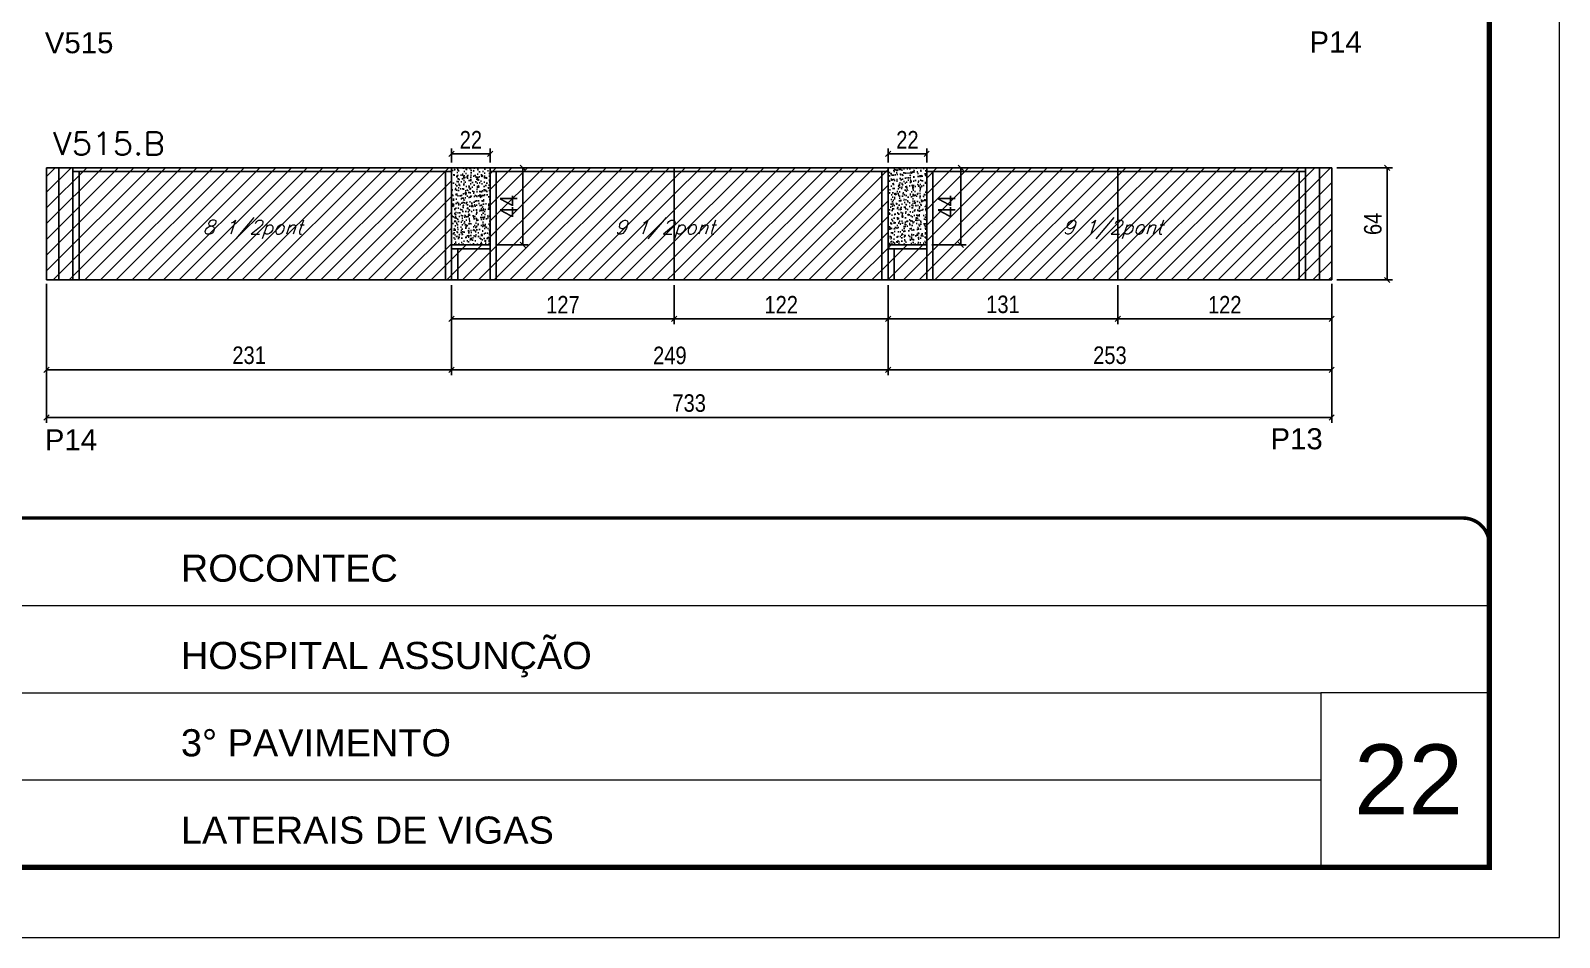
# Model space of a CAD drawing. Extents: x -21493 to -15213, y -12134 to 11887.
# Drawn here: x -19282 to -18410, y 5094 to 5612 of the extents above; entities that cross this region are included whole.
import ezdxf

# ---------------------------------------------------------------- set-up
doc = ezdxf.new("R2010")
doc.units = 0
doc.linetypes.add('CONTINUO', pattern=[0])
doc.linetypes.add('DASHED', pattern=[0.75, 0.5, -0.25])
for name, color, linetype in [('5', 5, 'Continuous'), ('COTA', 241, 'Continuous'), ('Painéis', 200, 'Continuous'), ('Reaproveitamento', 251, 'Continuous'), ('SARR_2.2x7', 40, 'Continuous'), ('SARR_3.5x7', 81, 'Continuous'), ('texto', 7, 'Continuous')]:
    doc.layers.add(name, color=color, linetype=linetype)
for name, color, linetype, lineweight in [('CARIMBO', 255, 'Continuous', 9), ('Folhas', 255, 'Continuous', 9), ('SARRAFO DE PRESSAO', 251, 'DASHED', 9), ('Texto Seção', 7, 'Continuous', 15)]:
    doc.layers.add(name, color=color, linetype=linetype, lineweight=lineweight)
doc.styles.add('ARIAL', font='arial.ttf')
doc.styles.add('COTA TECNICA', font='techl___.ttf', dxfattribs={"height": 10})
doc.styles.add('REGUA-120', font='ROMANS.shx', dxfattribs={"height": 15})
doc.styles.add('Romans', font='romans.shx')
doc.styles.get("Standard").update_dxf_attribs({"font": 'arial.ttf'})
doc.dimstyles.new('PAINEL', dxfattribs={"dimtxt": 10, "dimasz": 3, "dimexe": 3, "dimexo": 3, "dimgap": 3, "dimtad": 1, "dimdec": 1, "dimzin": 12, "dimdsep": 46, "dimtxsty": 'COTA TECNICA', "dimblk1": 'OBLIQUE', "dimblk2": 'OBLIQUE', "dimsah": 1, "dimcen": 0.9, "dimclrd": 4, "dimclre": 4, "dimclrt": 240, "dimadec": 1, "dimazin": 3, "dimtfac": 1, "dimtdec": 1, "dimtmove": 0, "dimatfit": 3, "dimfxl": 1, "dimtolj": 1, "dimtzin": 12, "dimarcsym": 0})
pattern_1 = [(50, (-150716.864, -26750.3197), (5.46554007, -0.47817257), [0.5715, -6.2865]), (355, (-150716.864, -26750.3197), (-1.05730264, 5.73170536), [0.4572, -5.02921753]), (100.4514447, (-150716.4083, -26750.3595), (4.40823741, 5.25353256), [0.48570026, -5.34270734]), (46.1842, (-150716.864, -26748.796), (8.13237123, -1.26126984), [0.85725, -9.42975]), (96.6355576, (-150716.186, -26748.901), (7.122124, 7.42278374), [0.7285507, -8.01406824]), (351.184151, (-150716.864, -26748.796), (7.122124, 7.42278374), [0.685799, -7.54379196]), (21, (-150716.102, -26749.1767), (4.54843174, -3.06795595), [0.5715, -6.2865]), (326, (-150716.102, -26749.1767), (1.85406085, 5.52563898), [0.4572, -5.0292]), (71.451445, (-150715.723, -26749.4324), (6.40249258, 2.45768307), [0.48570026, -5.34269813]), (37.5, (-150716.8638, -26750.3197), (0.092658098, 2.536651166), [0, -4.96824, 0, -5.1054, 0, -5.04825]), (7.5, (-150716.8638, -26750.3197), (2.004589875, 3.005417245), [0, -2.91084, 0, -4.85394, 0, -1.92405]), (327.5, (-150718.563, -26750.3197), (4.067717855, -0.17186232), [0, -1.905, 0, -5.9436, 0, -7.8867]), (317.5, (-150719.325, -26750.3197), (4.44387544, 0.76279473), [0, -2.4765, 0, -3.94716, 0, -5.6007])]
pattern_2 = [(45, (-161732.8605, -27192.8424), (-4.49012806, 4.49012806), [])]

# ---------------------------------------------------------------- blocks, each defined once
blk = doc.blocks.new('_Oblique')
at = {"color": 0, "linetype": 'ByBlock', "lineweight": -2}
blk.add_line((-0.5, -0.5), (0.5, 0.5), dxfattribs=at)
blk = doc.blocks.new('*D131')
at = {"layer": 'COTA', "color": 4, "linetype": 'ByBlock', "lineweight": -2, "transparency": 16777216}
for p, q in [((-18792.81, 5466.42), (-18792.81, 5415.2)), ((-18539.81, 5466.42), (-18539.81, 5415.2)), ((-18539.81, 5418.2), (-18792.81, 5418.2))]:
    blk.add_line(p, q, dxfattribs=at)
at = {"layer": 'Defpoints', "color": 0, "linetype": 'ByBlock', "transparency": 16777216}
for p in [(-18792.81, 5469.42), (-18539.81, 5469.42), (-18792.81, 5418.2)]:
    blk.add_point(p, dxfattribs=at)
at = {"layer": 'COTA', "color": 4, "linetype": 'ByBlock', "lineweight": -2, "transparency": 16777216, "xscale": 3, "yscale": 3, "zscale": 3, "rotation": 180}
blk.add_blockref('_Oblique', (-18792.81, 5418.2), dxfattribs=at)
at = {"layer": 'COTA', "color": 4, "linetype": 'ByBlock', "lineweight": -2, "transparency": 16777216, "xscale": 3, "yscale": 3, "zscale": 3}
blk.add_blockref('_Oblique', (-18539.81, 5418.2), dxfattribs=at)
at = {"layer": 'COTA', "color": 240, "linetype": 'ByBlock', "transparency": 16777216, "insert": (-18666.31, 5426.42), "char_height": 10, "attachment_point": 5, "style": 'COTA TECNICA'}
blk.add_mtext('\\A1;253', dxfattribs=at)
blk = doc.blocks.new('*D132')
at = {"layer": 'COTA', "color": 4, "linetype": 'ByBlock', "lineweight": -2, "transparency": 16777216}
for p, q in [((-19041.81, 5466.42), (-19041.81, 5415.2)), ((-18792.81, 5466.42), (-18792.81, 5415.2)), ((-18792.81, 5418.2), (-19041.81, 5418.2))]:
    blk.add_line(p, q, dxfattribs=at)
at = {"layer": 'Defpoints', "color": 0, "linetype": 'ByBlock', "transparency": 16777216}
for p in [(-19041.81, 5469.42), (-18792.81, 5469.42), (-19041.81, 5418.2)]:
    blk.add_point(p, dxfattribs=at)
at = {"layer": 'COTA', "color": 4, "linetype": 'ByBlock', "lineweight": -2, "transparency": 16777216, "xscale": 3, "yscale": 3, "zscale": 3, "rotation": 180}
blk.add_blockref('_Oblique', (-19041.81, 5418.2), dxfattribs=at)
at = {"layer": 'COTA', "color": 4, "linetype": 'ByBlock', "lineweight": -2, "transparency": 16777216, "xscale": 3, "yscale": 3, "zscale": 3}
blk.add_blockref('_Oblique', (-18792.81, 5418.2), dxfattribs=at)
at = {"layer": 'COTA', "color": 240, "linetype": 'ByBlock', "transparency": 16777216, "insert": (-18917.31, 5426.31), "char_height": 10, "attachment_point": 5, "style": 'COTA TECNICA'}
blk.add_mtext('\\A1;249', dxfattribs=at)
blk = doc.blocks.new('*D133')
at = {"layer": 'COTA', "color": 4, "linetype": 'ByBlock', "lineweight": -2, "transparency": 16777216}
for p, q in [((-19272.81, 5466.42), (-19272.81, 5415.2)), ((-19041.81, 5466.42), (-19041.81, 5415.2)), ((-19041.81, 5418.2), (-19272.81, 5418.2))]:
    blk.add_line(p, q, dxfattribs=at)
at = {"layer": 'Defpoints', "color": 0, "linetype": 'ByBlock', "transparency": 16777216}
for p in [(-19272.81, 5469.42), (-19041.81, 5469.42), (-19272.81, 5418.2)]:
    blk.add_point(p, dxfattribs=at)
at = {"layer": 'COTA', "color": 4, "linetype": 'ByBlock', "lineweight": -2, "transparency": 16777216, "xscale": 3, "yscale": 3, "zscale": 3, "rotation": 180}
blk.add_blockref('_Oblique', (-19272.81, 5418.2), dxfattribs=at)
at = {"layer": 'COTA', "color": 4, "linetype": 'ByBlock', "lineweight": -2, "transparency": 16777216, "xscale": 3, "yscale": 3, "zscale": 3}
blk.add_blockref('_Oblique', (-19041.81, 5418.2), dxfattribs=at)
at = {"layer": 'COTA', "color": 240, "linetype": 'ByBlock', "transparency": 16777216, "insert": (-19157.31, 5426.42), "char_height": 10, "attachment_point": 5, "style": 'COTA TECNICA'}
blk.add_mtext('\\A1;231', dxfattribs=at)
blk = doc.blocks.new('*D134')
at = {"layer": 'COTA', "color": 4, "linetype": 'ByBlock', "lineweight": -2, "transparency": 16777216}
for p, q in [((-18661.81, 5466.42), (-18661.81, 5444.23)), ((-18539.81, 5466.42), (-18539.81, 5444.23)), ((-18539.81, 5447.23), (-18661.81, 5447.23))]:
    blk.add_line(p, q, dxfattribs=at)
at = {"layer": 'Defpoints', "color": 0, "linetype": 'ByBlock', "transparency": 16777216}
for p in [(-18661.81, 5469.42), (-18539.81, 5469.42), (-18661.81, 5447.23)]:
    blk.add_point(p, dxfattribs=at)
at = {"layer": 'COTA', "color": 4, "linetype": 'ByBlock', "lineweight": -2, "transparency": 16777216, "xscale": 3, "yscale": 3, "zscale": 3, "rotation": 180}
blk.add_blockref('_Oblique', (-18661.81, 5447.23), dxfattribs=at)
at = {"layer": 'COTA', "color": 4, "linetype": 'ByBlock', "lineweight": -2, "transparency": 16777216, "xscale": 3, "yscale": 3, "zscale": 3}
blk.add_blockref('_Oblique', (-18539.81, 5447.23), dxfattribs=at)
at = {"layer": 'COTA', "color": 240, "linetype": 'ByBlock', "transparency": 16777216, "insert": (-18600.81, 5455.29), "char_height": 10, "attachment_point": 5, "style": 'COTA TECNICA'}
blk.add_mtext('\\A1;122', dxfattribs=at)
blk = doc.blocks.new('*D135')
at = {"layer": 'COTA', "color": 4, "linetype": 'ByBlock', "lineweight": -2, "transparency": 16777216}
for p, q in [((-18792.81, 5466.42), (-18792.81, 5444.23)), ((-18661.81, 5466.42), (-18661.81, 5444.23)), ((-18661.81, 5447.23), (-18792.81, 5447.23))]:
    blk.add_line(p, q, dxfattribs=at)
at = {"layer": 'Defpoints', "color": 0, "linetype": 'ByBlock', "transparency": 16777216}
for p in [(-18792.81, 5469.42), (-18661.81, 5469.42), (-18792.81, 5447.23)]:
    blk.add_point(p, dxfattribs=at)
at = {"layer": 'COTA', "color": 4, "linetype": 'ByBlock', "lineweight": -2, "transparency": 16777216, "xscale": 3, "yscale": 3, "zscale": 3, "rotation": 180}
blk.add_blockref('_Oblique', (-18792.81, 5447.23), dxfattribs=at)
at = {"layer": 'COTA', "color": 4, "linetype": 'ByBlock', "lineweight": -2, "transparency": 16777216, "xscale": 3, "yscale": 3, "zscale": 3}
blk.add_blockref('_Oblique', (-18661.81, 5447.23), dxfattribs=at)
at = {"layer": 'COTA', "color": 240, "linetype": 'ByBlock', "transparency": 16777216, "insert": (-18727.31, 5455.45), "char_height": 10, "attachment_point": 5, "style": 'COTA TECNICA'}
blk.add_mtext('\\A1;131', dxfattribs=at)
blk = doc.blocks.new('*D136')
at = {"layer": 'COTA', "color": 4, "linetype": 'ByBlock', "lineweight": -2, "transparency": 16777216}
for p, q in [((-18914.81, 5466.42), (-18914.81, 5444.23)), ((-18792.81, 5466.42), (-18792.81, 5444.23)), ((-18792.81, 5447.23), (-18914.81, 5447.23))]:
    blk.add_line(p, q, dxfattribs=at)
at = {"layer": 'Defpoints', "color": 0, "linetype": 'ByBlock', "transparency": 16777216}
for p in [(-18914.81, 5469.42), (-18792.81, 5469.42), (-18914.81, 5447.23)]:
    blk.add_point(p, dxfattribs=at)
at = {"layer": 'COTA', "color": 4, "linetype": 'ByBlock', "lineweight": -2, "transparency": 16777216, "xscale": 3, "yscale": 3, "zscale": 3, "rotation": 180}
blk.add_blockref('_Oblique', (-18914.81, 5447.23), dxfattribs=at)
at = {"layer": 'COTA', "color": 4, "linetype": 'ByBlock', "lineweight": -2, "transparency": 16777216, "xscale": 3, "yscale": 3, "zscale": 3}
blk.add_blockref('_Oblique', (-18792.81, 5447.23), dxfattribs=at)
at = {"layer": 'COTA', "color": 240, "linetype": 'ByBlock', "transparency": 16777216, "insert": (-18853.81, 5455.29), "char_height": 10, "attachment_point": 5, "style": 'COTA TECNICA'}
blk.add_mtext('\\A1;122', dxfattribs=at)
blk = doc.blocks.new('*D137')
at = {"layer": 'COTA', "color": 4, "linetype": 'ByBlock', "lineweight": -2, "transparency": 16777216}
for p, q in [((-19041.81, 5466.42), (-19041.81, 5444.23)), ((-18914.81, 5466.42), (-18914.81, 5444.23)), ((-18914.81, 5447.23), (-19041.81, 5447.23))]:
    blk.add_line(p, q, dxfattribs=at)
at = {"layer": 'Defpoints', "color": 0, "linetype": 'ByBlock', "transparency": 16777216}
for p in [(-19041.81, 5469.42), (-18914.81, 5469.42), (-19041.81, 5447.23)]:
    blk.add_point(p, dxfattribs=at)
at = {"layer": 'COTA', "color": 4, "linetype": 'ByBlock', "lineweight": -2, "transparency": 16777216, "xscale": 3, "yscale": 3, "zscale": 3, "rotation": 180}
blk.add_blockref('_Oblique', (-19041.81, 5447.23), dxfattribs=at)
at = {"layer": 'COTA', "color": 4, "linetype": 'ByBlock', "lineweight": -2, "transparency": 16777216, "xscale": 3, "yscale": 3, "zscale": 3}
blk.add_blockref('_Oblique', (-18914.81, 5447.23), dxfattribs=at)
at = {"layer": 'COTA', "color": 240, "linetype": 'ByBlock', "transparency": 16777216, "insert": (-18978.31, 5455.31), "char_height": 10, "attachment_point": 5, "style": 'COTA TECNICA'}
blk.add_mtext('\\A1;127', dxfattribs=at)
blk = doc.blocks.new('*D138')
at = {"layer": 'COTA', "color": 4, "linetype": 'ByBlock', "lineweight": -2, "transparency": 16777216}
for p, q in [((-19016.81, 5533.42), (-18998.22, 5533.42)), ((-19001.22, 5533.42), (-19001.22, 5489.42)), ((-19016.81, 5489.42), (-18998.22, 5489.42))]:
    blk.add_line(p, q, dxfattribs=at)
at = {"layer": 'Defpoints', "color": 0, "linetype": 'ByBlock', "transparency": 16777216}
for p in [(-19019.81, 5533.42), (-19019.81, 5489.42), (-19001.22, 5489.42)]:
    blk.add_point(p, dxfattribs=at)
at = {"layer": 'COTA', "color": 4, "linetype": 'ByBlock', "lineweight": -2, "transparency": 16777216, "xscale": 3, "yscale": 3, "zscale": 3}
for p, rotation in [((-19001.22, 5533.42), 90), ((-19001.22, 5489.42), 270)]:
    blk.add_blockref('_Oblique', p, dxfattribs=dict(at, rotation=rotation))
at = {"layer": 'COTA', "color": 240, "linetype": 'ByBlock', "transparency": 16777216, "insert": (-19009.29, 5511.42), "char_height": 10, "attachment_point": 5, "rotation": 90, "style": 'COTA TECNICA'}
blk.add_mtext('\\A1;44', dxfattribs=at)
blk = doc.blocks.new('*D139')
at = {"layer": 'COTA', "color": 4, "linetype": 'ByBlock', "lineweight": -2, "transparency": 16777216}
for p, q in [((-18767.81, 5533.42), (-18748.38, 5533.42)), ((-18751.38, 5533.42), (-18751.38, 5489.42)), ((-18767.81, 5489.42), (-18748.38, 5489.42))]:
    blk.add_line(p, q, dxfattribs=at)
at = {"layer": 'Defpoints', "color": 0, "linetype": 'ByBlock', "transparency": 16777216}
for p in [(-18770.81, 5533.42), (-18770.81, 5489.42), (-18751.38, 5489.42)]:
    blk.add_point(p, dxfattribs=at)
at = {"layer": 'COTA', "color": 4, "linetype": 'ByBlock', "lineweight": -2, "transparency": 16777216, "xscale": 3, "yscale": 3, "zscale": 3}
for p, rotation in [((-18751.38, 5533.42), 90), ((-18751.38, 5489.42), 270)]:
    blk.add_blockref('_Oblique', p, dxfattribs=dict(at, rotation=rotation))
at = {"layer": 'COTA', "color": 240, "linetype": 'ByBlock', "transparency": 16777216, "insert": (-18759.45, 5511.42), "char_height": 10, "attachment_point": 5, "rotation": 90, "style": 'COTA TECNICA'}
blk.add_mtext('\\A1;44', dxfattribs=at)
blk = doc.blocks.new('*D140')
at = {"layer": 'COTA', "color": 4, "linetype": 'ByBlock', "lineweight": -2, "transparency": 16777216}
for p, q in [((-18536.81, 5533.42), (-18505.18, 5533.42)), ((-18508.18, 5533.42), (-18508.18, 5469.42)), ((-18536.81, 5469.42), (-18505.18, 5469.42))]:
    blk.add_line(p, q, dxfattribs=at)
at = {"layer": 'Defpoints', "color": 0, "linetype": 'ByBlock', "transparency": 16777216}
for p in [(-18539.81, 5533.42), (-18539.81, 5469.42), (-18508.18, 5469.42)]:
    blk.add_point(p, dxfattribs=at)
at = {"layer": 'COTA', "color": 4, "linetype": 'ByBlock', "lineweight": -2, "transparency": 16777216, "xscale": 3, "yscale": 3, "zscale": 3}
for p, rotation in [((-18508.18, 5533.42), 90), ((-18508.18, 5469.42), 270)]:
    blk.add_blockref('_Oblique', p, dxfattribs=dict(at, rotation=rotation))
at = {"layer": 'COTA', "color": 240, "linetype": 'ByBlock', "transparency": 16777216, "insert": (-18516.28, 5501.42), "char_height": 10, "attachment_point": 5, "rotation": 90, "style": 'COTA TECNICA'}
blk.add_mtext('\\A1;64', dxfattribs=at)
blk = doc.blocks.new('*D808')
at = {"layer": 'COTA', "color": 4, "lineweight": -2, "transparency": 16777216}
for p, q in [((-19041.81, 5536.42), (-19041.81, 5544.4)), ((-19019.81, 5541.4), (-19041.81, 5541.4)), ((-19019.81, 5536.42), (-19019.81, 5544.4))]:
    blk.add_line(p, q, dxfattribs=at)
at = {"layer": 'Defpoints', "color": 0, "transparency": 16777216}
for p in [(-19041.81, 5541.4), (-19041.81, 5533.42), (-19019.81, 5533.42)]:
    blk.add_point(p, dxfattribs=at)
at = {"layer": 'COTA', "color": 4, "lineweight": -2, "transparency": 16777216, "xscale": 3, "yscale": 3, "zscale": 3, "rotation": 180}
blk.add_blockref('_Oblique', (-19041.81, 5541.4), dxfattribs=at)
at = {"layer": 'COTA', "color": 4, "lineweight": -2, "transparency": 16777216, "xscale": 3, "yscale": 3, "zscale": 3}
blk.add_blockref('_Oblique', (-19019.81, 5541.4), dxfattribs=at)
at = {"layer": 'COTA', "color": 240, "transparency": 16777216, "insert": (-19030.81, 5549.4), "char_height": 10, "attachment_point": 5, "style": 'COTA TECNICA'}
blk.add_mtext('\\A1;22', dxfattribs=at)
blk = doc.blocks.new('*D809')
at = {"layer": 'COTA', "color": 4, "lineweight": -2, "transparency": 16777216}
for p, q in [((-18792.81, 5536.42), (-18792.81, 5544.4)), ((-18770.81, 5541.4), (-18792.81, 5541.4)), ((-18770.81, 5536.42), (-18770.81, 5544.4))]:
    blk.add_line(p, q, dxfattribs=at)
at = {"layer": 'Defpoints', "color": 0, "transparency": 16777216}
for p in [(-18792.81, 5541.4), (-18792.81, 5533.42), (-18770.81, 5533.42)]:
    blk.add_point(p, dxfattribs=at)
at = {"layer": 'COTA', "color": 4, "lineweight": -2, "transparency": 16777216, "xscale": 3, "yscale": 3, "zscale": 3, "rotation": 180}
blk.add_blockref('_Oblique', (-18792.81, 5541.4), dxfattribs=at)
at = {"layer": 'COTA', "color": 4, "lineweight": -2, "transparency": 16777216, "xscale": 3, "yscale": 3, "zscale": 3}
blk.add_blockref('_Oblique', (-18770.81, 5541.4), dxfattribs=at)
at = {"layer": 'COTA', "color": 240, "transparency": 16777216, "insert": (-18781.81, 5549.4), "char_height": 10, "attachment_point": 5, "style": 'COTA TECNICA'}
blk.add_mtext('\\A1;22', dxfattribs=at)
blk = doc.blocks.new('*D811')
at = {"layer": 'COTA', "color": 4, "lineweight": -2, "ltscale": 25, "transparency": 16777216}
for p, q in [((-19272.81, 5467.28), (-19272.81, 5387.91)), ((-18539.81, 5467.28), (-18539.81, 5387.91)), ((-19272.81, 5390.91), (-18539.81, 5390.91))]:
    blk.add_line(p, q, dxfattribs=at)
at = {"layer": 'Defpoints', "color": 0, "ltscale": 25, "transparency": 16777216}
for p in [(-19272.81, 5470.28), (-18539.81, 5470.28), (-18539.81, 5390.91)]:
    blk.add_point(p, dxfattribs=at)
at = {"layer": 'COTA', "color": 4, "lineweight": -2, "ltscale": 25, "transparency": 16777216, "xscale": 3, "yscale": 3, "zscale": 3, "rotation": 180}
blk.add_blockref('_Oblique', (-19272.81, 5390.91), dxfattribs=at)
at = {"layer": 'COTA', "color": 4, "lineweight": -2, "ltscale": 25, "transparency": 16777216, "xscale": 3, "yscale": 3, "zscale": 3}
blk.add_blockref('_Oblique', (-18539.81, 5390.91), dxfattribs=at)
at = {"layer": 'COTA', "color": 240, "ltscale": 25, "transparency": 16777216, "insert": (-18906.31, 5399.13), "char_height": 10, "attachment_point": 5, "style": 'COTA TECNICA'}
blk.add_mtext('\\A1;733', dxfattribs=at)
blk = doc.blocks.new('9999999999')
at = {"color": 30, "linetype": 'CONTINUO'}
for p, q in [((98564.56, 34379.64), (99583.98, 34379.64)), ((98564.56, 34329.83), (99487.98, 34329.83)), ((99583.98, 34329.83), (99487.98, 34329.83)), ((99487.98, 34329.83), (99487.98, 34230.21)), ((98564.56, 34280.02), (99487.98, 34280.02))]:
    blk.add_line(p, q, dxfattribs=at)
at = {"color": 30, "linetype": 'CONTINUO', "const_width": 2}
blk.add_lwpolyline([(99583.98, 34230.21), (99583.98, 34414.45, 0.414214), (99568.98, 34429.45), (98228.98, 34429.45, 0.414214), (98213.98, 34414.45), (98213.98, 34245.21, 0.414214), (98228.98, 34230.21), (99583.98, 34230.21)], format="xyb", dxfattribs=at)
at = {"layer": 'Folhas'}
blk.add_lwpolyline([(98138.98, 34190.21), (99623.98, 34190.21), (99623.98, 35240.21), (98138.98, 35240.21)], close=True, dxfattribs=at)
at = {"layer": 'Folhas', "color": 30, "const_width": 3}
blk.add_lwpolyline([(98213.98, 34230.21), (99583.98, 34230.21), (99583.98, 35200.21), (98213.98, 35200.21)], close=True, dxfattribs=at)
at = {"color": 7, "linetype": 'Continuous', "ltscale": 5, "style": 'ARIAL'}
for s, height, p in [('ROCONTEC', 15.483, (98837.68, 34393.13)), ('HOSPITAL ASSUNÇÃO', 15.4829, (98837.68, 34343.32)), ('3° PAVIMENTO', 15.4829, (98837.68, 34293.51)), ('LATERAIS DE VIGAS', 15.4829, (98837.68, 34243.7))]:
    blk.add_text(s, height=height, dxfattribs=at).set_placement(p)

msp = doc.modelspace()

# ---------------------------------------------------------------- hatches: boundary and pattern name
at = {"layer": 'COTA', "linetype": 'ByBlock'}
h = msp.add_hatch(dxfattribs=at)
h.set_pattern_fill('AR-CONC', color=256, scale=0.03)
h.set_pattern_definition(pattern_1)
h.paths.add_polyline_path([(-19041.81, 5533.42), (-19019.81, 5533.42), (-19019.81, 5489.42), (-19041.81, 5489.42), (-19041.81, 5489.42)])
h = msp.add_hatch(dxfattribs=at)
h.set_pattern_fill('AR-CONC', color=256, scale=0.03)
h.set_pattern_definition(pattern_1)
h.paths.add_polyline_path([(-18792.81, 5489.42), (-18770.81, 5489.42), (-18770.81, 5533.42), (-18792.81, 5533.42)])
at = {"layer": 'Reaproveitamento', "linetype": 'ByBlock'}
h = msp.add_hatch(dxfattribs=at)
h.set_pattern_fill('ANSI31', color=256, scale=2)
h.set_pattern_definition(pattern_2)
h.paths.add_polyline_path([(-19272.81, 5533.42), (-19272.81, 5469.42), (-19041.81, 5469.42), (-19041.81, 5489.42), (-19041.81, 5533.42)])
h = msp.add_hatch(dxfattribs=at)
h.set_pattern_fill('ANSI31', color=256, scale=2)
h.set_pattern_definition(pattern_2)
h.paths.add_polyline_path([(-19019.81, 5533.42), (-19019.81, 5489.42), (-19041.81, 5489.42), (-19041.81, 5469.42), (-18914.81, 5469.42), (-18914.81, 5533.42)])
h = msp.add_hatch(dxfattribs=at)
h.set_pattern_fill('ANSI31', color=256, scale=2)
h.set_pattern_definition(pattern_2)
h.paths.add_polyline_path([(-18792.81, 5489.42), (-18792.81, 5533.42), (-18914.81, 5533.42), (-18914.81, 5469.42), (-18792.81, 5469.42)])
h = msp.add_hatch(dxfattribs=at)
h.set_pattern_fill('ANSI31', color=256, scale=2)
h.set_pattern_definition(pattern_2)
h.paths.add_polyline_path([(-18770.81, 5533.42), (-18770.81, 5489.42), (-18792.81, 5489.42), (-18792.81, 5469.42), (-18661.81, 5469.42), (-18661.81, 5533.42)])
h = msp.add_hatch(dxfattribs=at)
h.set_pattern_fill('ANSI31', color=256, scale=2)
h.set_pattern_definition(pattern_2)
h.paths.add_polyline_path([(-18539.81, 5533.42), (-18661.81, 5533.42), (-18661.81, 5469.42), (-18539.81, 5469.42)])

# ---------------------------------------------------------------- linework, layer by layer
at = {"layer": 'COTA', "linetype": 'ByBlock'}
for p, q in [((-19019.81, 5533.42), (-19041.81, 5533.42)), ((-18770.81, 5533.42), (-18792.81, 5533.42))]:
    msp.add_line(p, q, dxfattribs=at)
at = {"layer": 'Painéis', "linetype": 'ByBlock'}
for p, q in [((-19272.81, 5469.42), (-19272.81, 5533.42)), ((-19272.81, 5533.42), (-19041.81, 5533.42)), ((-19041.81, 5533.42), (-19041.81, 5489.42)), ((-19019.81, 5533.42), (-18792.81, 5533.42)), ((-19019.81, 5533.42), (-19019.81, 5489.42)), ((-18914.81, 5533.42), (-18914.81, 5469.42)), ((-18792.81, 5533.42), (-18792.81, 5489.42)), ((-18770.81, 5533.42), (-18539.81, 5533.42)), ((-18770.81, 5533.42), (-18770.81, 5489.42)), ((-18661.81, 5533.42), (-18661.81, 5469.42)), ((-18539.81, 5533.42), (-18539.81, 5469.42)), ((-19019.81, 5489.42), (-19041.81, 5489.42)), ((-19041.81, 5489.42), (-19041.81, 5469.42)), ((-18770.81, 5489.42), (-18792.81, 5489.42)), ((-18792.81, 5489.42), (-18792.81, 5469.42)), ((-19041.81, 5469.42), (-19272.81, 5469.42)), ((-18792.81, 5469.42), (-19045.81, 5469.42)), ((-18539.81, 5469.42), (-18792.81, 5469.42))]:
    msp.add_line(p, q, dxfattribs=at)
at = {"layer": 'SARR_2.2x7', "linetype": 'Continuous'}
for p, q in [((-19265.81, 5533.42), (-19265.81, 5469.42)), ((-19257.81, 5531.22), (-19041.81, 5531.22)), ((-19019.81, 5531.22), (-18792.81, 5531.22)), ((-18770.81, 5531.22), (-18554.81, 5531.22)), ((-18546.81, 5533.42), (-18546.81, 5469.42)), ((-19041.81, 5487.22), (-19019.81, 5487.22)), ((-18792.81, 5487.22), (-18770.81, 5487.22))]:
    msp.add_line(p, q, dxfattribs=at)
at = {"layer": 'SARR_3.5x7'}
for p, q in [((-19257.81, 5533.42), (-19257.81, 5469.42)), ((-19254.31, 5531.22), (-19254.31, 5469.42)), ((-19045.31, 5531.22), (-19045.31, 5469.42)), ((-19016.31, 5531.22), (-19016.31, 5469.42)), ((-18796.31, 5531.22), (-18796.31, 5469.42)), ((-18767.31, 5531.22), (-18767.31, 5469.42)), ((-18558.31, 5531.22), (-18558.31, 5469.42)), ((-18554.81, 5533.42), (-18554.81, 5469.42)), ((-19038.31, 5487.22), (-19038.31, 5469.42)), ((-19019.81, 5489.42), (-19019.81, 5469.42)), ((-18789.31, 5487.22), (-18789.31, 5469.42)), ((-18770.81, 5489.42), (-18770.81, 5469.42))]:
    msp.add_line(p, q, dxfattribs=at)

# ---------------------------------------------------------------- block references
at = {"layer": 'SARRAFO DE PRESSAO', "color": 6, "linetype": 'ByBlock'}
msp.add_blockref('9999999999', (-118033.89, -29095.85), dxfattribs=at)

# ---------------------------------------------------------------- texts
at = {"layer": '5', "linetype": 'Continuous'}
for s, p in [('V515', (-19273.84, 5598.77)), ('P14', (-18552.5, 5599.17)), ('P14', (-19273.84, 5372.23)), ('P13', (-18574.73, 5372.84))]:
    msp.add_text(s, height=12, rotation=0.00004, dxfattribs=at).set_placement(p)
at = {"layer": 'CARIMBO', "style": 'ARIAL'}
msp.add_text('22', height=40, dxfattribs=at).set_placement((-18527.05, 5164.5))
at = {"layer": 'texto', "color": 2, "char_height": 8, "attachment_point": 5, "style": 'Romans'}
for s, insert in [('{\\Q19;\\C256;8 1/2pont}', (-19155.28, 5498.18)), ('{\\Q19;\\C256;9 1/2pont}', (-18920.17, 5498.18)), ('{\\Q19;\\C256;9 1/2pont}', (-18664.69, 5498.18))]:
    msp.add_mtext(s, dxfattribs=dict(at, insert=insert))
at = {"layer": 'Texto Seção', "style": 'REGUA-120', "width": 1.05}
msp.add_text('V515.B', height=13, dxfattribs=at).set_placement((-19269.09, 5540.71))

# ---------------------------------------------------------------- dimensions: what is measured, and where the dimension line sits
at = {"layer": 'COTA'}
for base, p1, p2, picture, middle in [((-19041.81, 5541.4), (-19019.81, 5533.42), (-19041.81, 5533.42), '*D808', (-19030.81, 5549.4)), ((-18792.81, 5541.4), (-18770.81, 5533.42), (-18792.81, 5533.42), '*D809', (-18781.81, 5549.4))]:
    dim = msp.add_linear_dim(base=base, p1=p1, p2=p2, dimstyle='PAINEL', dxfattribs=at)
    dim.commit()
    dim.dimension.update_dxf_attribs({"geometry": picture, "text_midpoint": middle})
at = {"layer": 'COTA', "linetype": 'ByBlock'}
for base, p1, p2, angle, picture, middle in [((-19001.22, 5489.42), (-19019.81, 5533.42), (-19019.81, 5489.42), 90, '*D138', (-19009.29, 5511.42)), ((-18751.38, 5489.42), (-18770.81, 5533.42), (-18770.81, 5489.42), 90, '*D139', (-18759.45, 5511.42)), ((-18508.18, 5469.42), (-18539.81, 5533.42), (-18539.81, 5469.42), 90, '*D140', (-18516.28, 5501.42)), ((-19272.81, 5418.2), (-19041.81, 5469.42), (-19272.81, 5469.42), 180, '*D133', (-19157.31, 5426.42)), ((-19041.81, 5418.2), (-18792.81, 5469.42), (-19041.81, 5469.42), 180, '*D132', (-18917.31, 5426.31)), ((-19041.81, 5447.23), (-18914.81, 5469.42), (-19041.81, 5469.42), 180, '*D137', (-18978.31, 5455.31)), ((-18914.81, 5447.23), (-18792.81, 5469.42), (-18914.81, 5469.42), 180, '*D136', (-18853.81, 5455.29)), ((-18792.81, 5418.2), (-18539.81, 5469.42), (-18792.81, 5469.42), 180, '*D131', (-18666.31, 5426.42)), ((-18792.81, 5447.23), (-18661.81, 5469.42), (-18792.81, 5469.42), 180, '*D135', (-18727.31, 5455.45)), ((-18661.81, 5447.23), (-18539.81, 5469.42), (-18661.81, 5469.42), 180, '*D134', (-18600.81, 5455.29))]:
    dim = msp.add_linear_dim(base=base, p1=p1, p2=p2, angle=angle, dimstyle='PAINEL', dxfattribs=at)
    dim.commit()
    dim.dimension.update_dxf_attribs({"geometry": picture, "text_midpoint": middle})
at = {"layer": 'COTA', "ltscale": 25}
dim = msp.add_linear_dim(base=(-18539.81, 5390.91), p1=(-19272.81, 5470.28), p2=(-18539.81, 5470.28), dimstyle='PAINEL', dxfattribs=at)
dim.commit()
dim.dimension.update_dxf_attribs({"geometry": '*D811', "text_midpoint": (-18906.31, 5399.13)})

doc.saveas('drawing.dxf')
